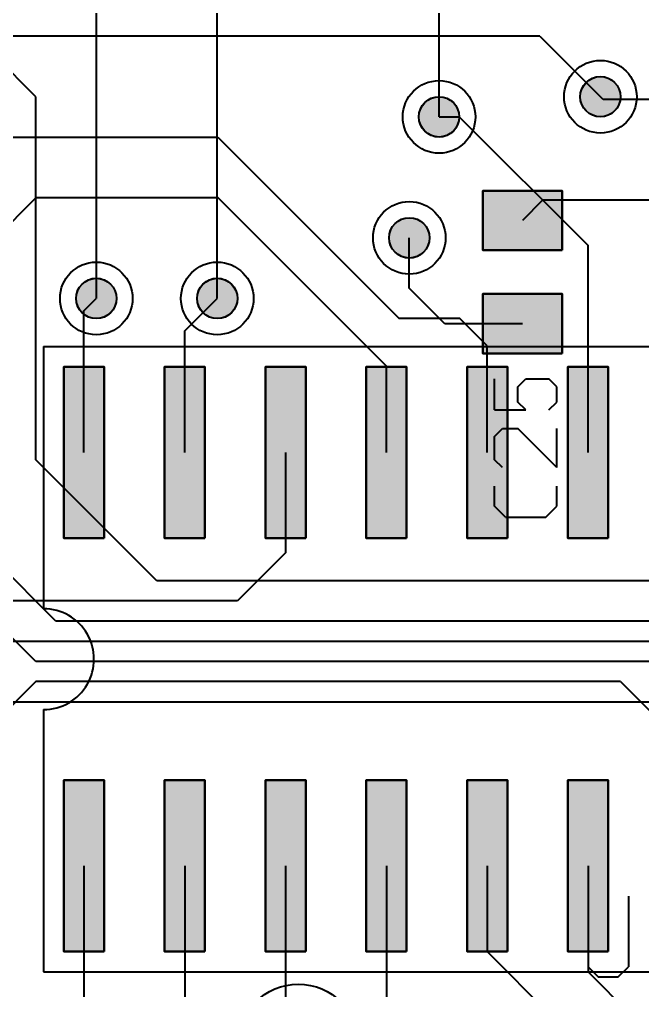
# Model space of a CAD drawing. Header units: millimetres. Extents: x 3 to 131, y 2 to 65.
# Drawn here: x 87.59 to 95.44, y 22.91 to 35.14 of the extents above; entities that cross this region are included whole.
import ezdxf

# ---------------------------------------------------------------- set-up
doc = ezdxf.new("R2010")
doc.units = ezdxf.units.MM
for name, color, linetype in [('bottom_copper', 7, 'Continuous'), ('bottom_silk', 7, 'Continuous'), ('drill_plated', 7, 'Continuous'), ('top_copper', 7, 'Continuous'), ('top_silk', 7, 'Continuous')]:
    doc.layers.add(name, color=color, linetype=linetype)

msp = doc.modelspace()

# ---------------------------------------------------------------- hatches: boundary and pattern name
at = {"layer": 'bottom_copper', "lineweight": 40}
for points in [[(95.157, 34.113), (95.142, 34.065), (95.119, 34.021), (95.087, 33.983), (95.049, 33.951), (95.005, 33.928), (94.957, 33.913), (94.908, 33.908), (94.858, 33.913), (94.811, 33.928), (94.767, 33.951), (94.728, 33.983), (94.697, 34.021), (94.673, 34.065), (94.659, 34.113), (94.654, 34.162), (94.659, 34.212), (94.673, 34.26), (94.697, 34.304), (94.728, 34.342), (94.767, 34.374), (94.811, 34.397), (94.858, 34.412), (94.908, 34.416), (94.957, 34.412), (95.005, 34.397), (95.049, 34.374), (95.087, 34.342), (95.119, 34.304), (95.142, 34.26), (95.157, 34.212), (95.162, 34.162), (95.157, 34.113)], [(93.125, 33.859), (93.11, 33.811), (93.087, 33.767), (93.055, 33.729), (93.017, 33.697), (92.973, 33.674), (92.925, 33.659), (92.876, 33.654), (92.826, 33.659), (92.779, 33.674), (92.735, 33.697), (92.696, 33.729), (92.665, 33.767), (92.641, 33.811), (92.627, 33.859), (92.622, 33.908), (92.627, 33.958), (92.641, 34.006), (92.665, 34.05), (92.696, 34.088), (92.735, 34.12), (92.779, 34.143), (92.826, 34.158), (92.876, 34.162), (92.925, 34.158), (92.973, 34.143), (93.017, 34.12), (93.055, 34.088), (93.087, 34.05), (93.11, 34.006), (93.125, 33.958), (93.13, 33.908), (93.125, 33.859)], [(92.75, 32.335), (92.736, 32.287), (92.712, 32.243), (92.681, 32.205), (92.642, 32.173), (92.598, 32.15), (92.55, 32.135), (92.501, 32.13), (92.451, 32.135), (92.404, 32.15), (92.36, 32.173), (92.321, 32.205), (92.29, 32.243), (92.266, 32.287), (92.252, 32.335), (92.247, 32.385), (92.252, 32.434), (92.266, 32.482), (92.29, 32.526), (92.321, 32.564), (92.36, 32.596), (92.404, 32.619), (92.451, 32.634), (92.501, 32.639), (92.55, 32.634), (92.598, 32.619), (92.642, 32.596), (92.681, 32.564), (92.712, 32.526), (92.736, 32.482), (92.75, 32.434), (92.755, 32.385), (92.75, 32.335)], [(88.807, 31.573), (88.792, 31.525), (88.769, 31.481), (88.737, 31.443), (88.699, 31.411), (88.655, 31.388), (88.607, 31.373), (88.558, 31.369), (88.508, 31.373), (88.461, 31.388), (88.417, 31.411), (88.378, 31.443), (88.347, 31.481), (88.323, 31.525), (88.309, 31.573), (88.304, 31.622), (88.309, 31.672), (88.323, 31.72), (88.347, 31.764), (88.378, 31.802), (88.417, 31.834), (88.461, 31.857), (88.508, 31.872), (88.558, 31.877), (88.607, 31.872), (88.655, 31.857), (88.699, 31.834), (88.737, 31.802), (88.769, 31.764), (88.792, 31.72), (88.807, 31.672), (88.812, 31.622), (88.807, 31.573)], [(90.331, 31.573), (90.316, 31.525), (90.293, 31.481), (90.261, 31.443), (90.223, 31.411), (90.179, 31.388), (90.131, 31.373), (90.082, 31.369), (90.032, 31.373), (89.985, 31.388), (89.941, 31.411), (89.902, 31.443), (89.871, 31.481), (89.847, 31.525), (89.833, 31.573), (89.828, 31.622), (89.833, 31.672), (89.847, 31.72), (89.871, 31.764), (89.902, 31.802), (89.941, 31.834), (89.985, 31.857), (90.032, 31.872), (90.082, 31.877), (90.131, 31.872), (90.179, 31.857), (90.223, 31.834), (90.261, 31.802), (90.293, 31.764), (90.316, 31.72), (90.331, 31.672), (90.336, 31.622), (90.331, 31.573)], [(88.656, 28.603), (88.148, 28.603), (88.148, 30.762), (88.656, 30.762), (88.656, 28.603)], [(89.926, 28.603), (89.418, 28.603), (89.418, 30.762), (89.926, 30.762), (89.926, 28.603)], [(91.196, 28.603), (90.688, 28.603), (90.688, 30.762), (91.196, 30.762), (91.196, 28.603)], [(92.466, 28.603), (91.958, 28.603), (91.958, 30.762), (92.466, 30.762), (92.466, 28.603)], [(93.736, 28.603), (93.228, 28.603), (93.228, 30.762), (93.736, 30.762), (93.736, 28.603)], [(95.006, 28.603), (94.498, 28.603), (94.498, 30.762), (95.006, 30.762), (95.006, 28.603)], [(88.656, 23.396), (88.148, 23.396), (88.148, 25.555), (88.656, 25.555), (88.656, 23.396)], [(89.926, 23.396), (89.418, 23.396), (89.418, 25.555), (89.926, 25.555), (89.926, 23.396)], [(91.196, 23.396), (90.688, 23.396), (90.688, 25.555), (91.196, 25.555), (91.196, 23.396)], [(92.466, 23.396), (91.958, 23.396), (91.958, 25.555), (92.466, 25.555), (92.466, 23.396)], [(93.736, 23.396), (93.228, 23.396), (93.228, 25.555), (93.736, 25.555), (93.736, 23.396)], [(95.006, 23.396), (94.498, 23.396), (94.498, 25.555), (95.006, 25.555), (95.006, 23.396)]]:
    msp.add_hatch(color=7, dxfattribs=at).paths.add_polyline_path(points, flags=0)
at = {"layer": 'drill_plated', "lineweight": 40}
for points in [[(95.157, 34.113), (95.142, 34.065), (95.119, 34.021), (95.087, 33.983), (95.049, 33.951), (95.005, 33.928), (94.957, 33.913), (94.908, 33.908), (94.858, 33.913), (94.811, 33.928), (94.767, 33.951), (94.728, 33.983), (94.697, 34.021), (94.673, 34.065), (94.659, 34.113), (94.654, 34.162), (94.659, 34.212), (94.673, 34.26), (94.697, 34.304), (94.728, 34.342), (94.767, 34.374), (94.811, 34.397), (94.858, 34.412), (94.908, 34.416), (94.957, 34.412), (95.005, 34.397), (95.049, 34.374), (95.087, 34.342), (95.119, 34.304), (95.142, 34.26), (95.157, 34.212), (95.162, 34.162), (95.157, 34.113)], [(93.125, 33.859), (93.11, 33.811), (93.087, 33.767), (93.055, 33.729), (93.017, 33.697), (92.973, 33.674), (92.925, 33.659), (92.876, 33.654), (92.826, 33.659), (92.779, 33.674), (92.735, 33.697), (92.696, 33.729), (92.665, 33.767), (92.641, 33.811), (92.627, 33.859), (92.622, 33.908), (92.627, 33.958), (92.641, 34.006), (92.665, 34.05), (92.696, 34.088), (92.735, 34.12), (92.779, 34.143), (92.826, 34.158), (92.876, 34.162), (92.925, 34.158), (92.973, 34.143), (93.017, 34.12), (93.055, 34.088), (93.087, 34.05), (93.11, 34.006), (93.125, 33.958), (93.13, 33.908), (93.125, 33.859)], [(92.75, 32.335), (92.736, 32.287), (92.712, 32.243), (92.681, 32.205), (92.642, 32.173), (92.598, 32.15), (92.55, 32.135), (92.501, 32.13), (92.451, 32.135), (92.404, 32.15), (92.36, 32.173), (92.321, 32.205), (92.29, 32.243), (92.266, 32.287), (92.252, 32.335), (92.247, 32.385), (92.252, 32.434), (92.266, 32.482), (92.29, 32.526), (92.321, 32.564), (92.36, 32.596), (92.404, 32.619), (92.451, 32.634), (92.501, 32.639), (92.55, 32.634), (92.598, 32.619), (92.642, 32.596), (92.681, 32.564), (92.712, 32.526), (92.736, 32.482), (92.75, 32.434), (92.755, 32.385), (92.75, 32.335)], [(88.807, 31.573), (88.792, 31.525), (88.769, 31.481), (88.737, 31.443), (88.699, 31.411), (88.655, 31.388), (88.607, 31.373), (88.558, 31.369), (88.508, 31.373), (88.461, 31.388), (88.417, 31.411), (88.378, 31.443), (88.347, 31.481), (88.323, 31.525), (88.309, 31.573), (88.304, 31.622), (88.309, 31.672), (88.323, 31.72), (88.347, 31.764), (88.378, 31.802), (88.417, 31.834), (88.461, 31.857), (88.508, 31.872), (88.558, 31.877), (88.607, 31.872), (88.655, 31.857), (88.699, 31.834), (88.737, 31.802), (88.769, 31.764), (88.792, 31.72), (88.807, 31.672), (88.812, 31.622), (88.807, 31.573)], [(90.331, 31.573), (90.316, 31.525), (90.293, 31.481), (90.261, 31.443), (90.223, 31.411), (90.179, 31.388), (90.131, 31.373), (90.082, 31.369), (90.032, 31.373), (89.985, 31.388), (89.941, 31.411), (89.902, 31.443), (89.871, 31.481), (89.847, 31.525), (89.833, 31.573), (89.828, 31.622), (89.833, 31.672), (89.847, 31.72), (89.871, 31.764), (89.902, 31.802), (89.941, 31.834), (89.985, 31.857), (90.032, 31.872), (90.082, 31.877), (90.131, 31.872), (90.179, 31.857), (90.223, 31.834), (90.261, 31.802), (90.293, 31.764), (90.316, 31.72), (90.331, 31.672), (90.336, 31.622), (90.331, 31.573)]]:
    msp.add_hatch(color=7, dxfattribs=at).paths.add_polyline_path(points, flags=0)
at = {"layer": 'top_copper', "lineweight": 40}
for points in [[(95.157, 34.113), (95.142, 34.065), (95.119, 34.021), (95.087, 33.983), (95.049, 33.951), (95.005, 33.928), (94.957, 33.913), (94.908, 33.908), (94.858, 33.913), (94.811, 33.928), (94.767, 33.951), (94.728, 33.983), (94.697, 34.021), (94.673, 34.065), (94.659, 34.113), (94.654, 34.162), (94.659, 34.212), (94.673, 34.26), (94.697, 34.304), (94.728, 34.342), (94.767, 34.374), (94.811, 34.397), (94.858, 34.412), (94.908, 34.416), (94.957, 34.412), (95.005, 34.397), (95.049, 34.374), (95.087, 34.342), (95.119, 34.304), (95.142, 34.26), (95.157, 34.212), (95.162, 34.162), (95.157, 34.113)], [(93.125, 33.859), (93.11, 33.811), (93.087, 33.767), (93.055, 33.729), (93.017, 33.697), (92.973, 33.674), (92.925, 33.659), (92.876, 33.654), (92.826, 33.659), (92.779, 33.674), (92.735, 33.697), (92.696, 33.729), (92.665, 33.767), (92.641, 33.811), (92.627, 33.859), (92.622, 33.908), (92.627, 33.958), (92.641, 34.006), (92.665, 34.05), (92.696, 34.088), (92.735, 34.12), (92.779, 34.143), (92.826, 34.158), (92.876, 34.162), (92.925, 34.158), (92.973, 34.143), (93.017, 34.12), (93.055, 34.088), (93.087, 34.05), (93.11, 34.006), (93.125, 33.958), (93.13, 33.908), (93.125, 33.859)], [(94.426, 32.229), (93.426, 32.229), (93.426, 32.978), (94.426, 32.978), (94.426, 32.229)], [(92.75, 32.335), (92.736, 32.287), (92.712, 32.243), (92.681, 32.205), (92.642, 32.173), (92.598, 32.15), (92.55, 32.135), (92.501, 32.13), (92.451, 32.135), (92.404, 32.15), (92.36, 32.173), (92.321, 32.205), (92.29, 32.243), (92.266, 32.287), (92.252, 32.335), (92.247, 32.385), (92.252, 32.434), (92.266, 32.482), (92.29, 32.526), (92.321, 32.564), (92.36, 32.596), (92.404, 32.619), (92.451, 32.634), (92.501, 32.639), (92.55, 32.634), (92.598, 32.619), (92.642, 32.596), (92.681, 32.564), (92.712, 32.526), (92.736, 32.482), (92.75, 32.434), (92.755, 32.385), (92.75, 32.335)], [(88.807, 31.573), (88.792, 31.525), (88.769, 31.481), (88.737, 31.443), (88.699, 31.411), (88.655, 31.388), (88.607, 31.373), (88.558, 31.369), (88.508, 31.373), (88.461, 31.388), (88.417, 31.411), (88.378, 31.443), (88.347, 31.481), (88.323, 31.525), (88.309, 31.573), (88.304, 31.622), (88.309, 31.672), (88.323, 31.72), (88.347, 31.764), (88.378, 31.802), (88.417, 31.834), (88.461, 31.857), (88.508, 31.872), (88.558, 31.877), (88.607, 31.872), (88.655, 31.857), (88.699, 31.834), (88.737, 31.802), (88.769, 31.764), (88.792, 31.72), (88.807, 31.672), (88.812, 31.622), (88.807, 31.573)], [(90.331, 31.573), (90.316, 31.525), (90.293, 31.481), (90.261, 31.443), (90.223, 31.411), (90.179, 31.388), (90.131, 31.373), (90.082, 31.369), (90.032, 31.373), (89.985, 31.388), (89.941, 31.411), (89.902, 31.443), (89.871, 31.481), (89.847, 31.525), (89.833, 31.573), (89.828, 31.622), (89.833, 31.672), (89.847, 31.72), (89.871, 31.764), (89.902, 31.802), (89.941, 31.834), (89.985, 31.857), (90.032, 31.872), (90.082, 31.877), (90.131, 31.872), (90.179, 31.857), (90.223, 31.834), (90.261, 31.802), (90.293, 31.764), (90.316, 31.72), (90.331, 31.672), (90.336, 31.622), (90.331, 31.573)], [(94.426, 30.929), (93.426, 30.929), (93.426, 31.678), (94.426, 31.678), (94.426, 30.929)]]:
    msp.add_hatch(color=7, dxfattribs=at).paths.add_polyline_path(points, flags=0)

# ---------------------------------------------------------------- linework, layer by layer
at = {"layer": 'bottom_copper', "color": 7, "lineweight": 40}
for p, q in [((94.146, 34.925), (71.032, 34.925)), ((94.146, 34.925), (94.908, 34.162)), ((92.876, 33.908), (93.13, 33.908)), ((93.13, 33.908), (94.752, 32.287)), ((87.034, 33.654), (90.088, 33.654)), ((90.088, 33.654), (92.374, 31.369)), ((87.294, 32.385), (87.802, 32.892)), ((87.802, 32.892), (90.088, 32.892)), ((92.212, 30.769), (90.088, 32.892)), ((94.752, 29.683), (94.752, 32.287)), ((88.402, 31.467), (88.558, 31.622)), ((89.672, 31.213), (90.082, 31.622)), ((88.402, 29.683), (88.402, 31.467)), ((93.136, 31.369), (92.374, 31.369)), ((93.482, 31.023), (93.136, 31.369)), ((89.672, 29.683), (89.672, 31.213)), ((93.482, 29.683), (93.482, 31.023)), ((88.656, 30.762), (88.148, 30.762)), ((88.148, 30.762), (88.148, 28.603)), ((88.656, 28.603), (88.656, 30.762)), ((89.926, 30.762), (89.418, 30.762)), ((89.418, 30.762), (89.418, 28.603)), ((89.926, 28.603), (89.926, 30.762)), ((91.196, 30.762), (90.688, 30.762)), ((90.688, 30.762), (90.688, 28.603)), ((91.196, 28.603), (91.196, 30.762)), ((92.466, 30.762), (91.958, 30.762)), ((91.958, 30.762), (91.958, 28.603)), ((92.212, 29.683), (92.212, 30.769)), ((92.466, 28.603), (92.466, 30.762)), ((93.736, 30.762), (93.228, 30.762)), ((93.228, 30.762), (93.228, 28.603)), ((93.736, 28.603), (93.736, 30.762)), ((95.006, 30.762), (94.498, 30.762)), ((94.498, 30.762), (94.498, 28.603)), ((95.006, 28.603), (95.006, 30.762)), ((90.942, 29.683), (90.942, 28.419)), ((88.148, 28.603), (88.656, 28.603)), ((89.418, 28.603), (89.926, 28.603)), ((90.688, 28.603), (91.196, 28.603)), ((91.958, 28.603), (92.466, 28.603)), ((93.228, 28.603), (93.736, 28.603)), ((94.498, 28.603), (95.006, 28.603)), ((90.942, 28.419), (90.336, 27.812)), ((90.336, 27.812), (87.258, 27.812)), ((86.018, 27.305), (96.178, 27.305)), ((87.796, 26.797), (87.034, 26.035)), ((95.162, 26.797), (87.796, 26.797)), ((95.162, 26.797), (96.022, 25.937)), ((88.656, 25.555), (88.148, 25.555)), ((88.148, 25.555), (88.148, 23.396)), ((88.656, 23.396), (88.656, 25.555)), ((89.926, 25.555), (89.418, 25.555)), ((89.418, 25.555), (89.418, 23.396)), ((89.926, 23.396), (89.926, 25.555)), ((91.196, 25.555), (90.688, 25.555)), ((90.688, 25.555), (90.688, 23.396)), ((91.196, 23.396), (91.196, 25.555)), ((92.466, 25.555), (91.958, 25.555)), ((91.958, 25.555), (91.958, 23.396)), ((92.466, 23.396), (92.466, 25.555)), ((93.736, 25.555), (93.228, 25.555)), ((93.228, 25.555), (93.228, 23.396)), ((93.736, 23.396), (93.736, 25.555)), ((95.006, 25.555), (94.498, 25.555)), ((94.498, 25.555), (94.498, 23.396)), ((95.006, 23.396), (95.006, 25.555)), ((88.402, 24.476), (88.402, 22.577)), ((89.672, 24.476), (89.672, 22.323)), ((90.942, 24.476), (90.942, 22.387)), ((92.212, 24.476), (92.212, 22.523)), ((93.482, 24.476), (93.482, 23.397)), ((94.752, 24.476), (94.752, 23.143)), ((88.148, 23.396), (88.656, 23.396)), ((89.418, 23.396), (89.926, 23.396)), ((90.688, 23.396), (91.196, 23.396)), ((91.958, 23.396), (92.466, 23.396)), ((93.228, 23.396), (93.736, 23.396)), ((93.482, 23.397), (95.162, 21.716)), ((94.498, 23.396), (95.006, 23.396)), ((94.752, 23.143), (95.67, 22.224))]:
    msp.add_line(p, q, dxfattribs=at)
for points in [[(95.157, 34.113), (95.142, 34.065), (95.119, 34.021), (95.087, 33.983), (95.049, 33.951), (95.005, 33.928), (94.957, 33.913), (94.908, 33.908), (94.858, 33.913), (94.811, 33.928), (94.767, 33.951), (94.728, 33.983), (94.697, 34.021), (94.673, 34.065), (94.659, 34.113), (94.654, 34.162), (94.659, 34.212), (94.673, 34.26), (94.697, 34.304), (94.728, 34.342), (94.767, 34.374), (94.811, 34.397), (94.858, 34.412), (94.908, 34.416), (94.957, 34.412), (95.005, 34.397), (95.049, 34.374), (95.087, 34.342), (95.119, 34.304), (95.142, 34.26), (95.157, 34.212), (95.162, 34.162), (95.157, 34.113)], [(93.125, 33.859), (93.11, 33.811), (93.087, 33.767), (93.055, 33.729), (93.017, 33.697), (92.973, 33.674), (92.925, 33.659), (92.876, 33.654), (92.826, 33.659), (92.779, 33.674), (92.735, 33.697), (92.696, 33.729), (92.665, 33.767), (92.641, 33.811), (92.627, 33.859), (92.622, 33.908), (92.627, 33.958), (92.641, 34.006), (92.665, 34.05), (92.696, 34.088), (92.735, 34.12), (92.779, 34.143), (92.826, 34.158), (92.876, 34.162), (92.925, 34.158), (92.973, 34.143), (93.017, 34.12), (93.055, 34.088), (93.087, 34.05), (93.11, 34.006), (93.125, 33.958), (93.13, 33.908), (93.125, 33.859)], [(92.75, 32.335), (92.736, 32.287), (92.712, 32.243), (92.681, 32.205), (92.642, 32.173), (92.598, 32.15), (92.55, 32.135), (92.501, 32.13), (92.451, 32.135), (92.404, 32.15), (92.36, 32.173), (92.321, 32.205), (92.29, 32.243), (92.266, 32.287), (92.252, 32.335), (92.247, 32.385), (92.252, 32.434), (92.266, 32.482), (92.29, 32.526), (92.321, 32.564), (92.36, 32.596), (92.404, 32.619), (92.451, 32.634), (92.501, 32.639), (92.55, 32.634), (92.598, 32.619), (92.642, 32.596), (92.681, 32.564), (92.712, 32.526), (92.736, 32.482), (92.75, 32.434), (92.755, 32.385), (92.75, 32.335)], [(88.807, 31.573), (88.792, 31.525), (88.769, 31.481), (88.737, 31.443), (88.699, 31.411), (88.655, 31.388), (88.607, 31.373), (88.558, 31.369), (88.508, 31.373), (88.461, 31.388), (88.417, 31.411), (88.378, 31.443), (88.347, 31.481), (88.323, 31.525), (88.309, 31.573), (88.304, 31.622), (88.309, 31.672), (88.323, 31.72), (88.347, 31.764), (88.378, 31.802), (88.417, 31.834), (88.461, 31.857), (88.508, 31.872), (88.558, 31.877), (88.607, 31.872), (88.655, 31.857), (88.699, 31.834), (88.737, 31.802), (88.769, 31.764), (88.792, 31.72), (88.807, 31.672), (88.812, 31.622), (88.807, 31.573)], [(90.331, 31.573), (90.316, 31.525), (90.293, 31.481), (90.261, 31.443), (90.223, 31.411), (90.179, 31.388), (90.131, 31.373), (90.082, 31.369), (90.032, 31.373), (89.985, 31.388), (89.941, 31.411), (89.902, 31.443), (89.871, 31.481), (89.847, 31.525), (89.833, 31.573), (89.828, 31.622), (89.833, 31.672), (89.847, 31.72), (89.871, 31.764), (89.902, 31.802), (89.941, 31.834), (89.985, 31.857), (90.032, 31.872), (90.082, 31.877), (90.131, 31.872), (90.179, 31.857), (90.223, 31.834), (90.261, 31.802), (90.293, 31.764), (90.316, 31.72), (90.331, 31.672), (90.336, 31.622), (90.331, 31.573)], [(88.656, 28.603), (88.148, 28.603), (88.148, 30.762), (88.656, 30.762), (88.656, 28.603)], [(89.926, 28.603), (89.418, 28.603), (89.418, 30.762), (89.926, 30.762), (89.926, 28.603)], [(91.196, 28.603), (90.688, 28.603), (90.688, 30.762), (91.196, 30.762), (91.196, 28.603)], [(92.466, 28.603), (91.958, 28.603), (91.958, 30.762), (92.466, 30.762), (92.466, 28.603)], [(93.736, 28.603), (93.228, 28.603), (93.228, 30.762), (93.736, 30.762), (93.736, 28.603)], [(95.006, 28.603), (94.498, 28.603), (94.498, 30.762), (95.006, 30.762), (95.006, 28.603)], [(88.656, 23.396), (88.148, 23.396), (88.148, 25.555), (88.656, 25.555), (88.656, 23.396)], [(89.926, 23.396), (89.418, 23.396), (89.418, 25.555), (89.926, 25.555), (89.926, 23.396)], [(91.196, 23.396), (90.688, 23.396), (90.688, 25.555), (91.196, 25.555), (91.196, 23.396)], [(92.466, 23.396), (91.958, 23.396), (91.958, 25.555), (92.466, 25.555), (92.466, 23.396)], [(93.736, 23.396), (93.228, 23.396), (93.228, 25.555), (93.736, 25.555), (93.736, 23.396)], [(95.006, 23.396), (94.498, 23.396), (94.498, 25.555), (95.006, 25.555), (95.006, 23.396)]]:
    msp.add_lwpolyline(points, close=True, dxfattribs=at)
for centre, major_axis in [((94.908, 34.162), (0.457, 0)), ((94.908, 34.162), (0.254, 0)), ((92.876, 33.908), (0.457, 0)), ((92.876, 33.908), (0.254, 0)), ((92.501, 32.385), (0.457, 0)), ((92.501, 32.385), (0.254, 0)), ((88.558, 31.622), (0.457, 0)), ((90.082, 31.622), (0.457, 0)), ((88.558, 31.622), (0.254, 0)), ((90.082, 31.622), (0.254, 0)), ((91.104, 22.224), (0.762, 0))]:
    msp.add_ellipse(centre, major_axis=major_axis, ratio=1, dxfattribs=at)
at = {"layer": 'bottom_silk', "color": 7, "lineweight": 40}
for p, q in [((87.894, 31.016), (97.8, 31.016)), ((87.894, 31.016), (87.894, 27.714)), ((87.894, 26.444), (87.894, 23.142)), ((87.894, 23.142), (97.8, 23.142))]:
    msp.add_line(p, q, dxfattribs=at)
msp.add_ellipse((87.894, 27.079), major_axis=(0.635, 0), ratio=1, start_param=4.712389, end_param=7.853982, dxfattribs=at)
at = {"layer": 'drill_plated', "color": 7, "lineweight": 40}
for points in [[(95.157, 34.113), (95.142, 34.065), (95.119, 34.021), (95.087, 33.983), (95.049, 33.951), (95.005, 33.928), (94.957, 33.913), (94.908, 33.908), (94.858, 33.913), (94.811, 33.928), (94.767, 33.951), (94.728, 33.983), (94.697, 34.021), (94.673, 34.065), (94.659, 34.113), (94.654, 34.162), (94.659, 34.212), (94.673, 34.26), (94.697, 34.304), (94.728, 34.342), (94.767, 34.374), (94.811, 34.397), (94.858, 34.412), (94.908, 34.416), (94.957, 34.412), (95.005, 34.397), (95.049, 34.374), (95.087, 34.342), (95.119, 34.304), (95.142, 34.26), (95.157, 34.212), (95.162, 34.162), (95.157, 34.113)], [(93.125, 33.859), (93.11, 33.811), (93.087, 33.767), (93.055, 33.729), (93.017, 33.697), (92.973, 33.674), (92.925, 33.659), (92.876, 33.654), (92.826, 33.659), (92.779, 33.674), (92.735, 33.697), (92.696, 33.729), (92.665, 33.767), (92.641, 33.811), (92.627, 33.859), (92.622, 33.908), (92.627, 33.958), (92.641, 34.006), (92.665, 34.05), (92.696, 34.088), (92.735, 34.12), (92.779, 34.143), (92.826, 34.158), (92.876, 34.162), (92.925, 34.158), (92.973, 34.143), (93.017, 34.12), (93.055, 34.088), (93.087, 34.05), (93.11, 34.006), (93.125, 33.958), (93.13, 33.908), (93.125, 33.859)], [(92.75, 32.335), (92.736, 32.287), (92.712, 32.243), (92.681, 32.205), (92.642, 32.173), (92.598, 32.15), (92.55, 32.135), (92.501, 32.13), (92.451, 32.135), (92.404, 32.15), (92.36, 32.173), (92.321, 32.205), (92.29, 32.243), (92.266, 32.287), (92.252, 32.335), (92.247, 32.385), (92.252, 32.434), (92.266, 32.482), (92.29, 32.526), (92.321, 32.564), (92.36, 32.596), (92.404, 32.619), (92.451, 32.634), (92.501, 32.639), (92.55, 32.634), (92.598, 32.619), (92.642, 32.596), (92.681, 32.564), (92.712, 32.526), (92.736, 32.482), (92.75, 32.434), (92.755, 32.385), (92.75, 32.335)], [(88.807, 31.573), (88.792, 31.525), (88.769, 31.481), (88.737, 31.443), (88.699, 31.411), (88.655, 31.388), (88.607, 31.373), (88.558, 31.369), (88.508, 31.373), (88.461, 31.388), (88.417, 31.411), (88.378, 31.443), (88.347, 31.481), (88.323, 31.525), (88.309, 31.573), (88.304, 31.622), (88.309, 31.672), (88.323, 31.72), (88.347, 31.764), (88.378, 31.802), (88.417, 31.834), (88.461, 31.857), (88.508, 31.872), (88.558, 31.877), (88.607, 31.872), (88.655, 31.857), (88.699, 31.834), (88.737, 31.802), (88.769, 31.764), (88.792, 31.72), (88.807, 31.672), (88.812, 31.622), (88.807, 31.573)], [(90.331, 31.573), (90.316, 31.525), (90.293, 31.481), (90.261, 31.443), (90.223, 31.411), (90.179, 31.388), (90.131, 31.373), (90.082, 31.369), (90.032, 31.373), (89.985, 31.388), (89.941, 31.411), (89.902, 31.443), (89.871, 31.481), (89.847, 31.525), (89.833, 31.573), (89.828, 31.622), (89.833, 31.672), (89.847, 31.72), (89.871, 31.764), (89.902, 31.802), (89.941, 31.834), (89.985, 31.857), (90.032, 31.872), (90.082, 31.877), (90.131, 31.872), (90.179, 31.857), (90.223, 31.834), (90.261, 31.802), (90.293, 31.764), (90.316, 31.72), (90.331, 31.672), (90.336, 31.622), (90.331, 31.573)]]:
    msp.add_lwpolyline(points, close=True, dxfattribs=at)
for centre in [(94.908, 34.162), (92.876, 33.908), (92.501, 32.385), (88.558, 31.622), (90.082, 31.622)]:
    msp.add_ellipse(centre, major_axis=(0.254, 0), ratio=1, dxfattribs=at)
at = {"layer": 'top_copper', "color": 7, "lineweight": 40}
for p, q in [((92.876, 33.908), (92.876, 38.227)), ((88.558, 36.957), (88.558, 31.622)), ((90.082, 31.622), (90.082, 36.703)), ((87.796, 34.162), (87.288, 34.67)), ((87.796, 29.59), (87.796, 34.162)), ((94.943, 34.128), (94.908, 34.162)), ((96.847, 34.128), (94.943, 34.128)), ((93.426, 32.978), (93.426, 32.229)), ((94.426, 32.978), (93.426, 32.978)), ((94.426, 32.229), (94.426, 32.978)), ((94.18, 32.858), (93.926, 32.604)), ((96.847, 32.858), (94.18, 32.858)), ((92.501, 31.75), (92.501, 32.385)), ((93.426, 32.229), (94.426, 32.229)), ((92.947, 31.304), (92.501, 31.75)), ((93.426, 31.678), (93.426, 30.929)), ((94.426, 31.678), (93.426, 31.678)), ((94.426, 30.929), (94.426, 31.678)), ((93.926, 31.304), (92.947, 31.304)), ((93.426, 30.929), (94.426, 30.929)), ((89.32, 28.067), (87.796, 29.59)), ((88.05, 27.558), (86.78, 28.828)), ((87.796, 27.05), (86.526, 28.32)), ((102.274, 28.067), (89.32, 28.067)), ((102.528, 27.558), (88.05, 27.558)), ((102.782, 27.05), (87.796, 27.05)), ((86.78, 26.543), (103.036, 26.543))]:
    msp.add_line(p, q, dxfattribs=at)
for points in [[(95.157, 34.113), (95.142, 34.065), (95.119, 34.021), (95.087, 33.983), (95.049, 33.951), (95.005, 33.928), (94.957, 33.913), (94.908, 33.908), (94.858, 33.913), (94.811, 33.928), (94.767, 33.951), (94.728, 33.983), (94.697, 34.021), (94.673, 34.065), (94.659, 34.113), (94.654, 34.162), (94.659, 34.212), (94.673, 34.26), (94.697, 34.304), (94.728, 34.342), (94.767, 34.374), (94.811, 34.397), (94.858, 34.412), (94.908, 34.416), (94.957, 34.412), (95.005, 34.397), (95.049, 34.374), (95.087, 34.342), (95.119, 34.304), (95.142, 34.26), (95.157, 34.212), (95.162, 34.162), (95.157, 34.113)], [(93.125, 33.859), (93.11, 33.811), (93.087, 33.767), (93.055, 33.729), (93.017, 33.697), (92.973, 33.674), (92.925, 33.659), (92.876, 33.654), (92.826, 33.659), (92.779, 33.674), (92.735, 33.697), (92.696, 33.729), (92.665, 33.767), (92.641, 33.811), (92.627, 33.859), (92.622, 33.908), (92.627, 33.958), (92.641, 34.006), (92.665, 34.05), (92.696, 34.088), (92.735, 34.12), (92.779, 34.143), (92.826, 34.158), (92.876, 34.162), (92.925, 34.158), (92.973, 34.143), (93.017, 34.12), (93.055, 34.088), (93.087, 34.05), (93.11, 34.006), (93.125, 33.958), (93.13, 33.908), (93.125, 33.859)], [(94.426, 32.229), (93.426, 32.229), (93.426, 32.978), (94.426, 32.978), (94.426, 32.229)], [(92.75, 32.335), (92.736, 32.287), (92.712, 32.243), (92.681, 32.205), (92.642, 32.173), (92.598, 32.15), (92.55, 32.135), (92.501, 32.13), (92.451, 32.135), (92.404, 32.15), (92.36, 32.173), (92.321, 32.205), (92.29, 32.243), (92.266, 32.287), (92.252, 32.335), (92.247, 32.385), (92.252, 32.434), (92.266, 32.482), (92.29, 32.526), (92.321, 32.564), (92.36, 32.596), (92.404, 32.619), (92.451, 32.634), (92.501, 32.639), (92.55, 32.634), (92.598, 32.619), (92.642, 32.596), (92.681, 32.564), (92.712, 32.526), (92.736, 32.482), (92.75, 32.434), (92.755, 32.385), (92.75, 32.335)], [(88.807, 31.573), (88.792, 31.525), (88.769, 31.481), (88.737, 31.443), (88.699, 31.411), (88.655, 31.388), (88.607, 31.373), (88.558, 31.369), (88.508, 31.373), (88.461, 31.388), (88.417, 31.411), (88.378, 31.443), (88.347, 31.481), (88.323, 31.525), (88.309, 31.573), (88.304, 31.622), (88.309, 31.672), (88.323, 31.72), (88.347, 31.764), (88.378, 31.802), (88.417, 31.834), (88.461, 31.857), (88.508, 31.872), (88.558, 31.877), (88.607, 31.872), (88.655, 31.857), (88.699, 31.834), (88.737, 31.802), (88.769, 31.764), (88.792, 31.72), (88.807, 31.672), (88.812, 31.622), (88.807, 31.573)], [(90.331, 31.573), (90.316, 31.525), (90.293, 31.481), (90.261, 31.443), (90.223, 31.411), (90.179, 31.388), (90.131, 31.373), (90.082, 31.369), (90.032, 31.373), (89.985, 31.388), (89.941, 31.411), (89.902, 31.443), (89.871, 31.481), (89.847, 31.525), (89.833, 31.573), (89.828, 31.622), (89.833, 31.672), (89.847, 31.72), (89.871, 31.764), (89.902, 31.802), (89.941, 31.834), (89.985, 31.857), (90.032, 31.872), (90.082, 31.877), (90.131, 31.872), (90.179, 31.857), (90.223, 31.834), (90.261, 31.802), (90.293, 31.764), (90.316, 31.72), (90.331, 31.672), (90.336, 31.622), (90.331, 31.573)], [(94.426, 30.929), (93.426, 30.929), (93.426, 31.678), (94.426, 31.678), (94.426, 30.929)]]:
    msp.add_lwpolyline(points, close=True, dxfattribs=at)
for centre, major_axis in [((94.908, 34.162), (0.457, 0)), ((94.908, 34.162), (0.254, 0)), ((92.876, 33.908), (0.457, 0)), ((92.876, 33.908), (0.254, 0)), ((92.501, 32.385), (0.457, 0)), ((92.501, 32.385), (0.254, 0)), ((88.558, 31.622), (0.457, 0)), ((90.082, 31.622), (0.457, 0)), ((88.558, 31.622), (0.254, 0)), ((90.082, 31.622), (0.254, 0)), ((91.104, 22.224), (0.762, 0))]:
    msp.add_ellipse(centre, major_axis=major_axis, ratio=1, dxfattribs=at)
at = {"layer": 'top_silk', "color": 7, "lineweight": 40}
for p, q in [((93.576, 30.217), (93.576, 30.608)), ((93.869, 30.51), (93.967, 30.608)), ((93.967, 30.608), (94.26, 30.608)), ((94.358, 30.51), (94.26, 30.608)), ((93.869, 30.315), (93.869, 30.51)), ((94.358, 30.315), (94.358, 30.51)), ((93.576, 30.217), (93.967, 30.217)), ((93.967, 30.217), (93.869, 30.315)), ((94.26, 30.217), (94.358, 30.315)), ((93.576, 29.884), (93.674, 29.982)), ((93.674, 29.982), (93.869, 29.982)), ((94.358, 29.493), (93.869, 29.982)), ((94.358, 29.493), (94.358, 29.982)), ((93.576, 29.591), (93.576, 29.884)), ((93.674, 29.493), (93.576, 29.591)), ((93.576, 29.004), (93.576, 29.259)), ((94.358, 29.004), (94.358, 29.259)), ((93.713, 28.867), (93.576, 29.004)), ((94.221, 28.867), (94.358, 29.004)), ((93.713, 28.867), (94.221, 28.867)), ((94.752, 24.095), (94.752, 23.206)), ((95.26, 24.095), (95.26, 23.206)), ((94.752, 23.206), (94.879, 23.079)), ((95.133, 23.079), (95.26, 23.206)), ((94.879, 23.079), (95.133, 23.079))]:
    msp.add_line(p, q, dxfattribs=at)

doc.saveas('drawing.dxf')
